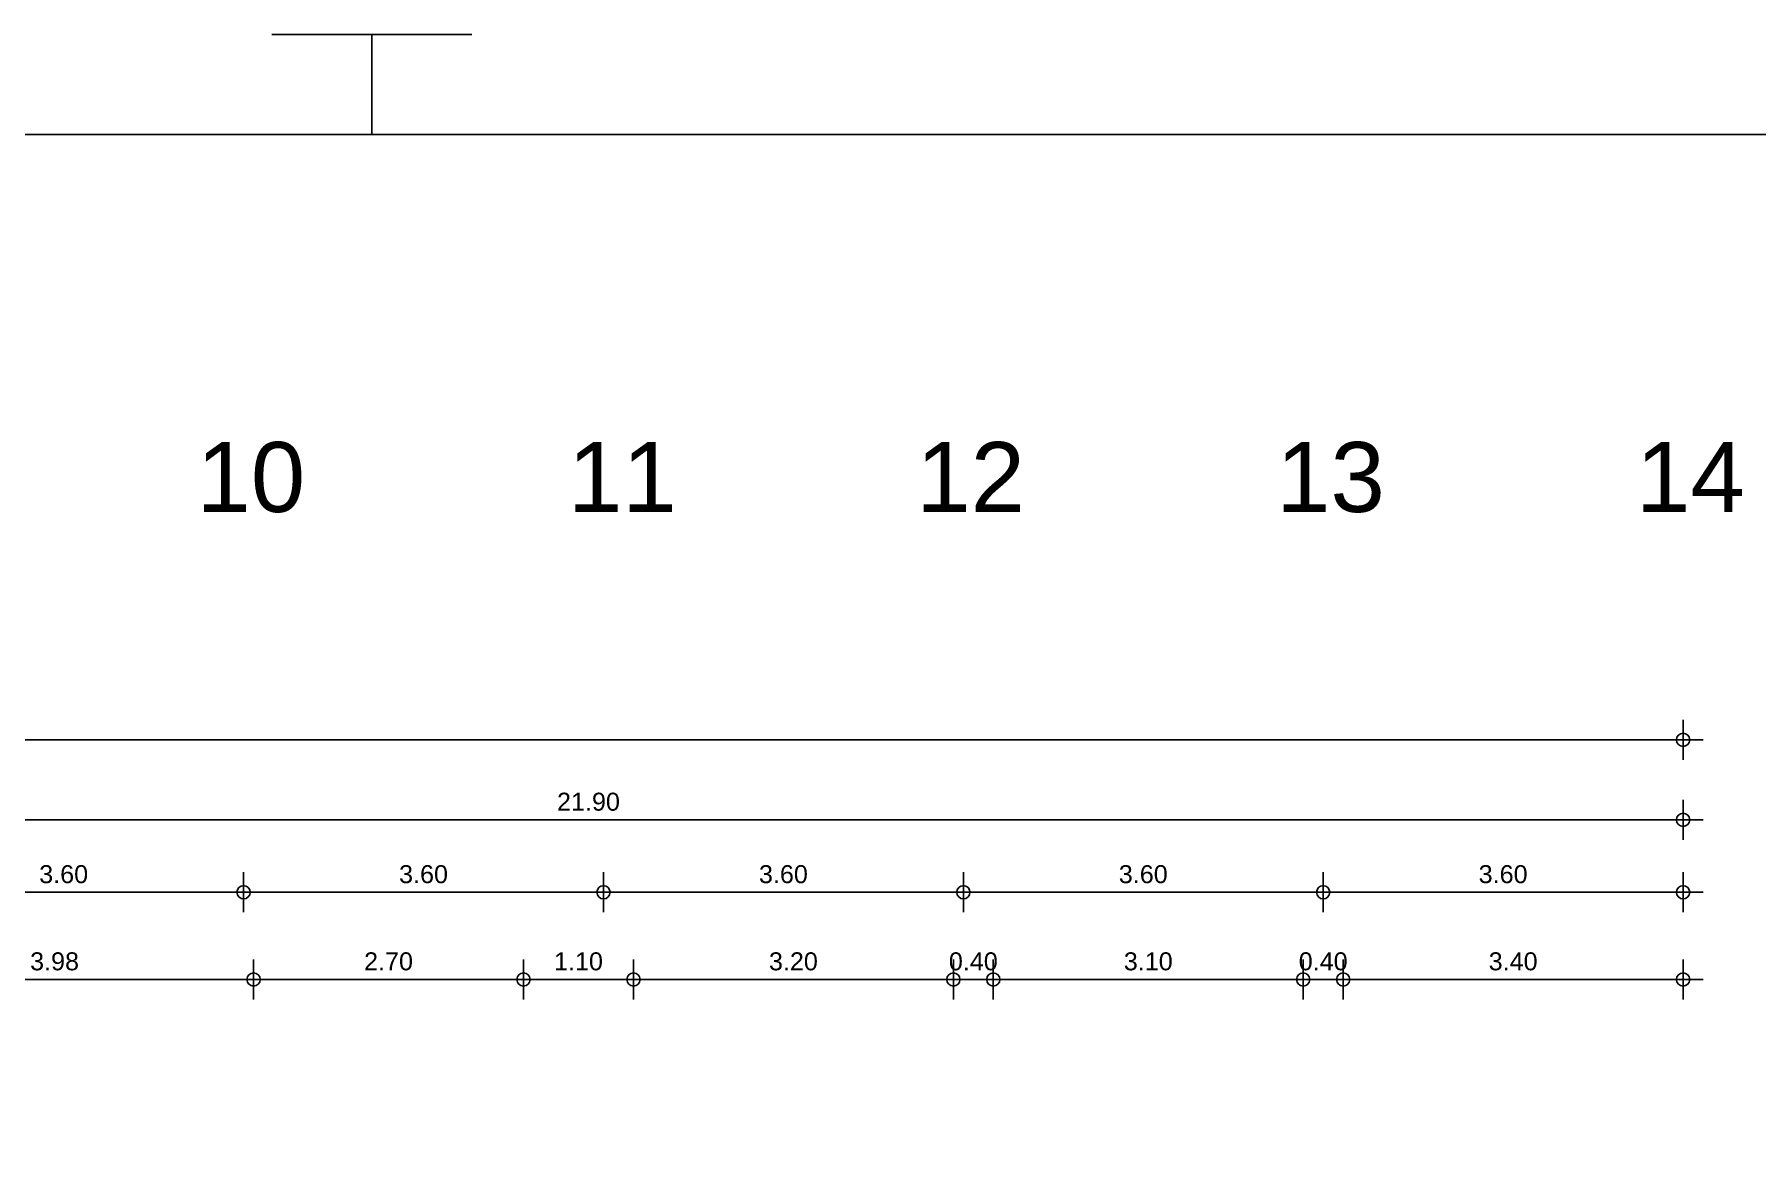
# Model space of a CAD drawing. Header units: metres. Extents: x 0 to 132, y -109 to 310.
# Drawn here: x 38.63 to 55.85, y 48.09 to 59.4 of the extents above; entities that cross this region are included whole.
import ezdxf

# ---------------------------------------------------------------- set-up
doc = ezdxf.new("R2010")
doc.units = ezdxf.units.M
doc.header["$LTSCALE"] = 0.036
doc.layers.get('Defpoints').update_dxf_attribs({"color": 252})
for name, color, linetype in [('arxitektonika', 254, 'Continuous'), ('BORDER', 252, 'Continuous'), ('DIMBLK', 252, 'Continuous'), ('LAYER-ON', 252, 'Continuous'), ('MARKS', 252, 'Continuous')]:
    doc.layers.add(name, color=color, linetype=linetype)
doc.styles.add('COMU-N', font='arial.ttf')
doc.styles.get("Standard").update_dxf_attribs({"font": 'arial.ttf'})
doc.dimstyles.new('CADWDOT', dxfattribs={"dimscale": 0.1, "dimtxt": 1.8, "dimasz": 0.08, "dimexe": 2, "dimexo": 0, "dimgap": 0.09, "dimtad": 0, "dimrnd": 0.001, "dimzin": 0, "dimdsep": 46, "dimtxsty": 'Standard', "dimblk1": 'ARTDIM', "dimblk2": 'ARTDIM', "dimsah": 1, "dimcen": 0.09, "dimdle": 0.05, "dimse1": 1, "dimse2": 1, "dimadec": 0, "dimazin": 0, "dimtfac": 1, "dimtmove": 0, "dimatfit": 3, "dimldrblk": 'ARTDIM', "dimfxl": 2, "dimtvp": 0.9999, "dimtolj": 1, "dimtzin": 0, "dimarcsym": 0})

# ---------------------------------------------------------------- blocks, each defined once
blk = doc.blocks.new('art103')
at = {"layer": 'BORDER'}
blk.add_line((20.75, 14.6), (0.25, 14.6), dxfattribs=at)
at = {"layer": 'MARKS'}
for p, q in [((10.25, 14.85), (10.75, 14.85)), ((10.5, 14.85), (10.5, 14.6))]:
    blk.add_line(p, q, dxfattribs=at)
blk = doc.blocks.new('ARTDIM')
at = {"layer": 'DIMBLK'}
for p, q in [((0, -24.9975), (0, 24.9975)), ((-24.9975, 0), (24.9975, 0))]:
    blk.add_line(p, q, dxfattribs=at)
blk.add_circle((0, 0), 8.25, dxfattribs=at)
blk = doc.blocks.new('*D66')
at = {"layer": 'arxitektonika', "color": 0, "lineweight": -2}
blk.add_line((36.845, 49.945), (40.81, 49.945), dxfattribs=at)
at = {"layer": 'Defpoints', "color": 0, "transparency": 16777216}
for p in [(36.837, 50.383), (40.818, 50.383), (40.818, 49.945)]:
    blk.add_point(p, dxfattribs=at)
at = {"layer": 'arxitektonika', "color": 0, "lineweight": -2, "xscale": 0.008, "yscale": 0.008, "zscale": 0.008, "rotation": 180}
blk.add_blockref('ARTDIM', (36.837, 49.945), dxfattribs=at)
at = {"layer": 'arxitektonika', "color": 0, "lineweight": -2, "xscale": 0.008, "yscale": 0.008, "zscale": 0.008}
blk.add_blockref('ARTDIM', (40.818, 49.945), dxfattribs=at)
at = {"layer": 'arxitektonika', "color": 0, "insert": (38.827, 50.125), "char_height": 0.18, "attachment_point": 5}
blk.add_mtext('\\A1;3.98', dxfattribs=at)
blk = doc.blocks.new('*D67')
at = {"layer": 'arxitektonika', "color": 0, "lineweight": -2}
blk.add_line((40.826, 49.945), (43.51, 49.945), dxfattribs=at)
at = {"layer": 'Defpoints', "color": 0, "transparency": 16777216}
for p in [(40.818, 50.383), (43.518, 50.417), (43.518, 49.945)]:
    blk.add_point(p, dxfattribs=at)
at = {"layer": 'arxitektonika', "color": 0, "lineweight": -2, "xscale": 0.008, "yscale": 0.008, "zscale": 0.008, "rotation": 180}
blk.add_blockref('ARTDIM', (40.818, 49.945), dxfattribs=at)
at = {"layer": 'arxitektonika', "color": 0, "lineweight": -2, "xscale": 0.008, "yscale": 0.008, "zscale": 0.008}
blk.add_blockref('ARTDIM', (43.518, 49.945), dxfattribs=at)
at = {"layer": 'arxitektonika', "color": 0, "insert": (42.168, 50.125), "char_height": 0.18, "attachment_point": 5}
blk.add_mtext('\\A1;2.70', dxfattribs=at)
blk = doc.blocks.new('*D68')
at = {"layer": 'arxitektonika', "color": 0, "lineweight": -2}
blk.add_line((43.526, 49.945), (44.61, 49.945), dxfattribs=at)
at = {"layer": 'Defpoints', "color": 0, "transparency": 16777216}
for p in [(43.518, 50.417), (44.618, 50.417), (44.618, 49.945)]:
    blk.add_point(p, dxfattribs=at)
at = {"layer": 'arxitektonika', "color": 0, "lineweight": -2, "xscale": 0.008, "yscale": 0.008, "zscale": 0.008, "rotation": 180}
blk.add_blockref('ARTDIM', (43.518, 49.945), dxfattribs=at)
at = {"layer": 'arxitektonika', "color": 0, "lineweight": -2, "xscale": 0.008, "yscale": 0.008, "zscale": 0.008}
blk.add_blockref('ARTDIM', (44.618, 49.945), dxfattribs=at)
at = {"layer": 'arxitektonika', "color": 0, "insert": (44.068, 50.125), "char_height": 0.18, "attachment_point": 5}
blk.add_mtext('\\A1;1.10', dxfattribs=at)
blk = doc.blocks.new('*D69')
at = {"layer": 'arxitektonika', "color": 0, "lineweight": -2}
blk.add_line((44.626, 49.945), (47.81, 49.945), dxfattribs=at)
at = {"layer": 'Defpoints', "color": 0, "transparency": 16777216}
for p in [(44.618, 50.417), (47.818, 50.383), (47.818, 49.945)]:
    blk.add_point(p, dxfattribs=at)
at = {"layer": 'arxitektonika', "color": 0, "lineweight": -2, "xscale": 0.008, "yscale": 0.008, "zscale": 0.008, "rotation": 180}
blk.add_blockref('ARTDIM', (44.618, 49.945), dxfattribs=at)
at = {"layer": 'arxitektonika', "color": 0, "lineweight": -2, "xscale": 0.008, "yscale": 0.008, "zscale": 0.008}
blk.add_blockref('ARTDIM', (47.818, 49.945), dxfattribs=at)
at = {"layer": 'arxitektonika', "color": 0, "insert": (46.218, 50.125), "char_height": 0.18, "attachment_point": 5}
blk.add_mtext('\\A1;3.20', dxfattribs=at)
blk = doc.blocks.new('*D70')
at = {"layer": 'arxitektonika', "color": 0, "lineweight": -2}
blk.add_line((47.826, 49.945), (48.21, 49.945), dxfattribs=at)
at = {"layer": 'Defpoints', "color": 0, "transparency": 16777216}
for p in [(47.818, 50.383), (48.218, 50.383), (48.218, 49.945)]:
    blk.add_point(p, dxfattribs=at)
at = {"layer": 'arxitektonika', "color": 0, "lineweight": -2, "xscale": 0.008, "yscale": 0.008, "zscale": 0.008, "rotation": 180}
blk.add_blockref('ARTDIM', (47.818, 49.945), dxfattribs=at)
at = {"layer": 'arxitektonika', "color": 0, "lineweight": -2, "xscale": 0.008, "yscale": 0.008, "zscale": 0.008}
blk.add_blockref('ARTDIM', (48.218, 49.945), dxfattribs=at)
at = {"layer": 'arxitektonika', "color": 0, "insert": (48.018, 50.125), "char_height": 0.18, "attachment_point": 5}
blk.add_mtext('\\A1;0.40', dxfattribs=at)
blk = doc.blocks.new('*D71')
at = {"layer": 'arxitektonika', "color": 0, "lineweight": -2}
blk.add_line((48.226, 49.945), (51.31, 49.945), dxfattribs=at)
at = {"layer": 'Defpoints', "color": 0, "transparency": 16777216}
for p in [(48.218, 50.383), (51.318, 50.383), (51.318, 49.945)]:
    blk.add_point(p, dxfattribs=at)
at = {"layer": 'arxitektonika', "color": 0, "lineweight": -2, "xscale": 0.008, "yscale": 0.008, "zscale": 0.008, "rotation": 180}
blk.add_blockref('ARTDIM', (48.218, 49.945), dxfattribs=at)
at = {"layer": 'arxitektonika', "color": 0, "lineweight": -2, "xscale": 0.008, "yscale": 0.008, "zscale": 0.008}
blk.add_blockref('ARTDIM', (51.318, 49.945), dxfattribs=at)
at = {"layer": 'arxitektonika', "color": 0, "insert": (49.768, 50.125), "char_height": 0.18, "attachment_point": 5}
blk.add_mtext('\\A1;3.10', dxfattribs=at)
blk = doc.blocks.new('*D72')
at = {"layer": 'arxitektonika', "color": 0, "lineweight": -2}
blk.add_line((51.326, 49.945), (51.71, 49.945), dxfattribs=at)
at = {"layer": 'Defpoints', "color": 0, "transparency": 16777216}
for p in [(51.318, 50.383), (51.718, 50.383), (51.718, 49.945)]:
    blk.add_point(p, dxfattribs=at)
at = {"layer": 'arxitektonika', "color": 0, "lineweight": -2, "xscale": 0.008, "yscale": 0.008, "zscale": 0.008, "rotation": 180}
blk.add_blockref('ARTDIM', (51.318, 49.945), dxfattribs=at)
at = {"layer": 'arxitektonika', "color": 0, "lineweight": -2, "xscale": 0.008, "yscale": 0.008, "zscale": 0.008}
blk.add_blockref('ARTDIM', (51.718, 49.945), dxfattribs=at)
at = {"layer": 'arxitektonika', "color": 0, "insert": (51.518, 50.125), "char_height": 0.18, "attachment_point": 5}
blk.add_mtext('\\A1;0.40', dxfattribs=at)
blk = doc.blocks.new('*D73')
at = {"layer": 'arxitektonika', "color": 0, "lineweight": -2}
blk.add_line((51.726, 49.945), (55.11, 49.945), dxfattribs=at)
at = {"layer": 'Defpoints', "color": 0, "transparency": 16777216}
for p in [(51.718, 50.383), (55.118, 50.383), (55.118, 49.945)]:
    blk.add_point(p, dxfattribs=at)
at = {"layer": 'arxitektonika', "color": 0, "lineweight": -2, "xscale": 0.008, "yscale": 0.008, "zscale": 0.008, "rotation": 180}
blk.add_blockref('ARTDIM', (51.718, 49.945), dxfattribs=at)
at = {"layer": 'arxitektonika', "color": 0, "lineweight": -2, "xscale": 0.008, "yscale": 0.008, "zscale": 0.008}
blk.add_blockref('ARTDIM', (55.118, 49.945), dxfattribs=at)
at = {"layer": 'arxitektonika', "color": 0, "insert": (53.418, 50.125), "char_height": 0.18, "attachment_point": 5}
blk.add_mtext('\\A1;3.40', dxfattribs=at)
blk = doc.blocks.new('*D76')
at = {"layer": 'arxitektonika', "color": 0, "lineweight": -2}
blk.add_line((33.226, 51.542), (55.11, 51.542), dxfattribs=at)
at = {"layer": 'Defpoints', "color": 0, "transparency": 16777216}
for p in [(55.118, 51.542), (33.218, 48.099), (55.118, 48.099)]:
    blk.add_point(p, dxfattribs=at)
at = {"layer": 'arxitektonika', "color": 0, "lineweight": -2, "xscale": 0.008, "yscale": 0.008, "zscale": 0.008, "rotation": 180}
blk.add_blockref('ARTDIM', (33.218, 51.542), dxfattribs=at)
at = {"layer": 'arxitektonika', "color": 0, "lineweight": -2, "xscale": 0.008, "yscale": 0.008, "zscale": 0.008}
blk.add_blockref('ARTDIM', (55.118, 51.542), dxfattribs=at)
at = {"layer": 'arxitektonika', "color": 0, "insert": (44.168, 51.722), "char_height": 0.18, "attachment_point": 5}
blk.add_mtext('\\A1;21.90', dxfattribs=at)
blk = doc.blocks.new('*D77')
at = {"layer": 'arxitektonika', "color": 0, "lineweight": -2}
blk.add_line((11.426, 52.343), (55.11, 52.343), dxfattribs=at)
at = {"layer": 'Defpoints', "color": 0, "transparency": 16777216}
for p in [(55.118, 52.343), (11.418, 48.093), (55.118, 48.093)]:
    blk.add_point(p, dxfattribs=at)
at = {"layer": 'arxitektonika', "color": 0, "lineweight": -2, "xscale": 0.008, "yscale": 0.008, "zscale": 0.008, "rotation": 180}
blk.add_blockref('ARTDIM', (11.418, 52.343), dxfattribs=at)
at = {"layer": 'arxitektonika', "color": 0, "lineweight": -2, "xscale": 0.008, "yscale": 0.008, "zscale": 0.008}
blk.add_blockref('ARTDIM', (55.118, 52.343), dxfattribs=at)
at = {"layer": 'arxitektonika', "color": 0, "insert": (33.268, 52.523), "char_height": 0.18, "attachment_point": 5}
blk.add_mtext('\\A1;43.70', dxfattribs=at)
blk = doc.blocks.new('*D154')
at = {"layer": 'arxitektonika', "color": 0, "lineweight": -2}
blk.add_line((37.126, 50.817), (40.71, 50.817), dxfattribs=at)
at = {"layer": 'Defpoints', "color": 0, "transparency": 16777216}
for p in [(37.118, 54.389), (40.718, 54.389), (40.718, 50.817)]:
    blk.add_point(p, dxfattribs=at)
at = {"layer": 'arxitektonika', "color": 0, "lineweight": -2, "xscale": 0.008, "yscale": 0.008, "zscale": 0.008, "rotation": 180}
blk.add_blockref('ARTDIM', (37.118, 50.817), dxfattribs=at)
at = {"layer": 'arxitektonika', "color": 0, "lineweight": -2, "xscale": 0.008, "yscale": 0.008, "zscale": 0.008}
blk.add_blockref('ARTDIM', (40.718, 50.817), dxfattribs=at)
at = {"layer": 'arxitektonika', "color": 0, "insert": (38.918, 50.997), "char_height": 0.18, "attachment_point": 5}
blk.add_mtext('\\A1;3.60', dxfattribs=at)
blk = doc.blocks.new('*D155')
at = {"layer": 'arxitektonika', "color": 0, "lineweight": -2}
blk.add_line((40.726, 50.817), (44.31, 50.817), dxfattribs=at)
at = {"layer": 'Defpoints', "color": 0, "transparency": 16777216}
for p in [(40.718, 54.389), (44.318, 54.389), (44.318, 50.817)]:
    blk.add_point(p, dxfattribs=at)
at = {"layer": 'arxitektonika', "color": 0, "lineweight": -2, "xscale": 0.008, "yscale": 0.008, "zscale": 0.008, "rotation": 180}
blk.add_blockref('ARTDIM', (40.718, 50.817), dxfattribs=at)
at = {"layer": 'arxitektonika', "color": 0, "lineweight": -2, "xscale": 0.008, "yscale": 0.008, "zscale": 0.008}
blk.add_blockref('ARTDIM', (44.318, 50.817), dxfattribs=at)
at = {"layer": 'arxitektonika', "color": 0, "insert": (42.518, 50.997), "char_height": 0.18, "attachment_point": 5}
blk.add_mtext('\\A1;3.60', dxfattribs=at)
blk = doc.blocks.new('*D156')
at = {"layer": 'arxitektonika', "color": 0, "lineweight": -2}
blk.add_line((44.326, 50.817), (47.91, 50.817), dxfattribs=at)
at = {"layer": 'Defpoints', "color": 0, "transparency": 16777216}
for p in [(44.318, 54.389), (47.918, 54.389), (47.918, 50.817)]:
    blk.add_point(p, dxfattribs=at)
at = {"layer": 'arxitektonika', "color": 0, "lineweight": -2, "xscale": 0.008, "yscale": 0.008, "zscale": 0.008, "rotation": 180}
blk.add_blockref('ARTDIM', (44.318, 50.817), dxfattribs=at)
at = {"layer": 'arxitektonika', "color": 0, "lineweight": -2, "xscale": 0.008, "yscale": 0.008, "zscale": 0.008}
blk.add_blockref('ARTDIM', (47.918, 50.817), dxfattribs=at)
at = {"layer": 'arxitektonika', "color": 0, "insert": (46.118, 50.997), "char_height": 0.18, "attachment_point": 5}
blk.add_mtext('\\A1;3.60', dxfattribs=at)
blk = doc.blocks.new('*D157')
at = {"layer": 'arxitektonika', "color": 0, "lineweight": -2}
blk.add_line((47.926, 50.817), (51.51, 50.817), dxfattribs=at)
at = {"layer": 'Defpoints', "color": 0, "transparency": 16777216}
for p in [(47.918, 54.389), (51.518, 54.389), (51.518, 50.817)]:
    blk.add_point(p, dxfattribs=at)
at = {"layer": 'arxitektonika', "color": 0, "lineweight": -2, "xscale": 0.008, "yscale": 0.008, "zscale": 0.008, "rotation": 180}
blk.add_blockref('ARTDIM', (47.918, 50.817), dxfattribs=at)
at = {"layer": 'arxitektonika', "color": 0, "lineweight": -2, "xscale": 0.008, "yscale": 0.008, "zscale": 0.008}
blk.add_blockref('ARTDIM', (51.518, 50.817), dxfattribs=at)
at = {"layer": 'arxitektonika', "color": 0, "insert": (49.718, 50.997), "char_height": 0.18, "attachment_point": 5}
blk.add_mtext('\\A1;3.60', dxfattribs=at)
blk = doc.blocks.new('*D158')
at = {"layer": 'arxitektonika', "color": 0, "lineweight": -2}
blk.add_line((51.526, 50.817), (55.11, 50.817), dxfattribs=at)
at = {"layer": 'Defpoints', "color": 0, "transparency": 16777216}
for p in [(51.518, 54.389), (55.118, 54.389), (55.118, 50.817)]:
    blk.add_point(p, dxfattribs=at)
at = {"layer": 'arxitektonika', "color": 0, "lineweight": -2, "xscale": 0.008, "yscale": 0.008, "zscale": 0.008, "rotation": 180}
blk.add_blockref('ARTDIM', (51.518, 50.817), dxfattribs=at)
at = {"layer": 'arxitektonika', "color": 0, "lineweight": -2, "xscale": 0.008, "yscale": 0.008, "zscale": 0.008}
blk.add_blockref('ARTDIM', (55.118, 50.817), dxfattribs=at)
at = {"layer": 'arxitektonika', "color": 0, "insert": (53.318, 50.997), "char_height": 0.18, "attachment_point": 5}
blk.add_mtext('\\A1;3.60', dxfattribs=at)

msp = doc.modelspace()

# ---------------------------------------------------------------- block references
at = {"layer": 'LAYER-ON', "xscale": 4, "yscale": 4, "zscale": 4}
msp.add_blockref('art103', (0, 0), dxfattribs=at)

# ---------------------------------------------------------------- texts
at = {"layer": 'arxitektonika', "style": 'COMU-N'}
for s, p in [('10', (40.247, 54.622)), ('11', (43.963, 54.622)), ('12', (47.447, 54.622)), ('13', (51.047, 54.622)), ('14', (54.647, 54.622))]:
    msp.add_text(s, height=0.7, dxfattribs=at).set_placement(p)

# ---------------------------------------------------------------- dimensions: what is measured, and where the dimension line sits
at = {"layer": 'arxitektonika'}
for base, p1, p2, picture, middle in [((40.718, 50.817), (37.118, 54.389), (40.718, 54.389), '*D154', (38.918, 50.997)), ((44.318, 50.817), (40.718, 54.389), (44.318, 54.389), '*D155', (42.518, 50.997)), ((47.918, 50.817), (44.318, 54.389), (47.918, 54.389), '*D156', (46.118, 50.997)), ((51.518, 50.817), (47.918, 54.389), (51.518, 54.389), '*D157', (49.718, 50.997)), ((55.118, 50.817), (51.518, 54.389), (55.118, 54.389), '*D158', (53.318, 50.997)), ((55.118, 52.343), (11.418, 48.093), (55.118, 48.093), '*D77', (33.268, 52.523)), ((55.118, 51.542), (33.218, 48.099), (55.118, 48.099), '*D76', (44.168, 51.722)), ((40.818, 49.945), (36.837, 50.383), (40.818, 50.383), '*D66', (38.827, 50.125)), ((43.518, 49.945), (40.818, 50.383), (43.518, 50.417), '*D67', (42.168, 50.125)), ((44.618, 49.945), (43.518, 50.417), (44.618, 50.417), '*D68', (44.068, 50.125)), ((47.818, 49.945), (44.618, 50.417), (47.818, 50.383), '*D69', (46.218, 50.125)), ((51.318, 49.945), (48.218, 50.383), (51.318, 50.383), '*D71', (49.768, 50.125)), ((55.118, 49.945), (51.718, 50.383), (55.118, 50.383), '*D73', (53.418, 50.125))]:
    dim = msp.add_linear_dim(base=base, p1=p1, p2=p2, dimstyle='CADWDOT', dxfattribs=at)
    dim.commit()
    dim.dimension.update_dxf_attribs({"geometry": picture, "text_midpoint": middle})
for base, p1, p2, picture, middle in [((48.218, 49.945), (47.818, 50.383), (48.218, 50.383), '*D70', (48.018, 49.945)), ((51.718, 49.945), (51.318, 50.383), (51.718, 50.383), '*D72', (51.518, 49.945))]:
    dim = msp.add_linear_dim(base=base, p1=p1, p2=p2, dimstyle='CADWDOT', dxfattribs=at)
    dim.commit()
    dim.dimension.update_dxf_attribs({"geometry": picture, "text_midpoint": middle, "dimtype": 160})

doc.saveas('drawing.dxf')
